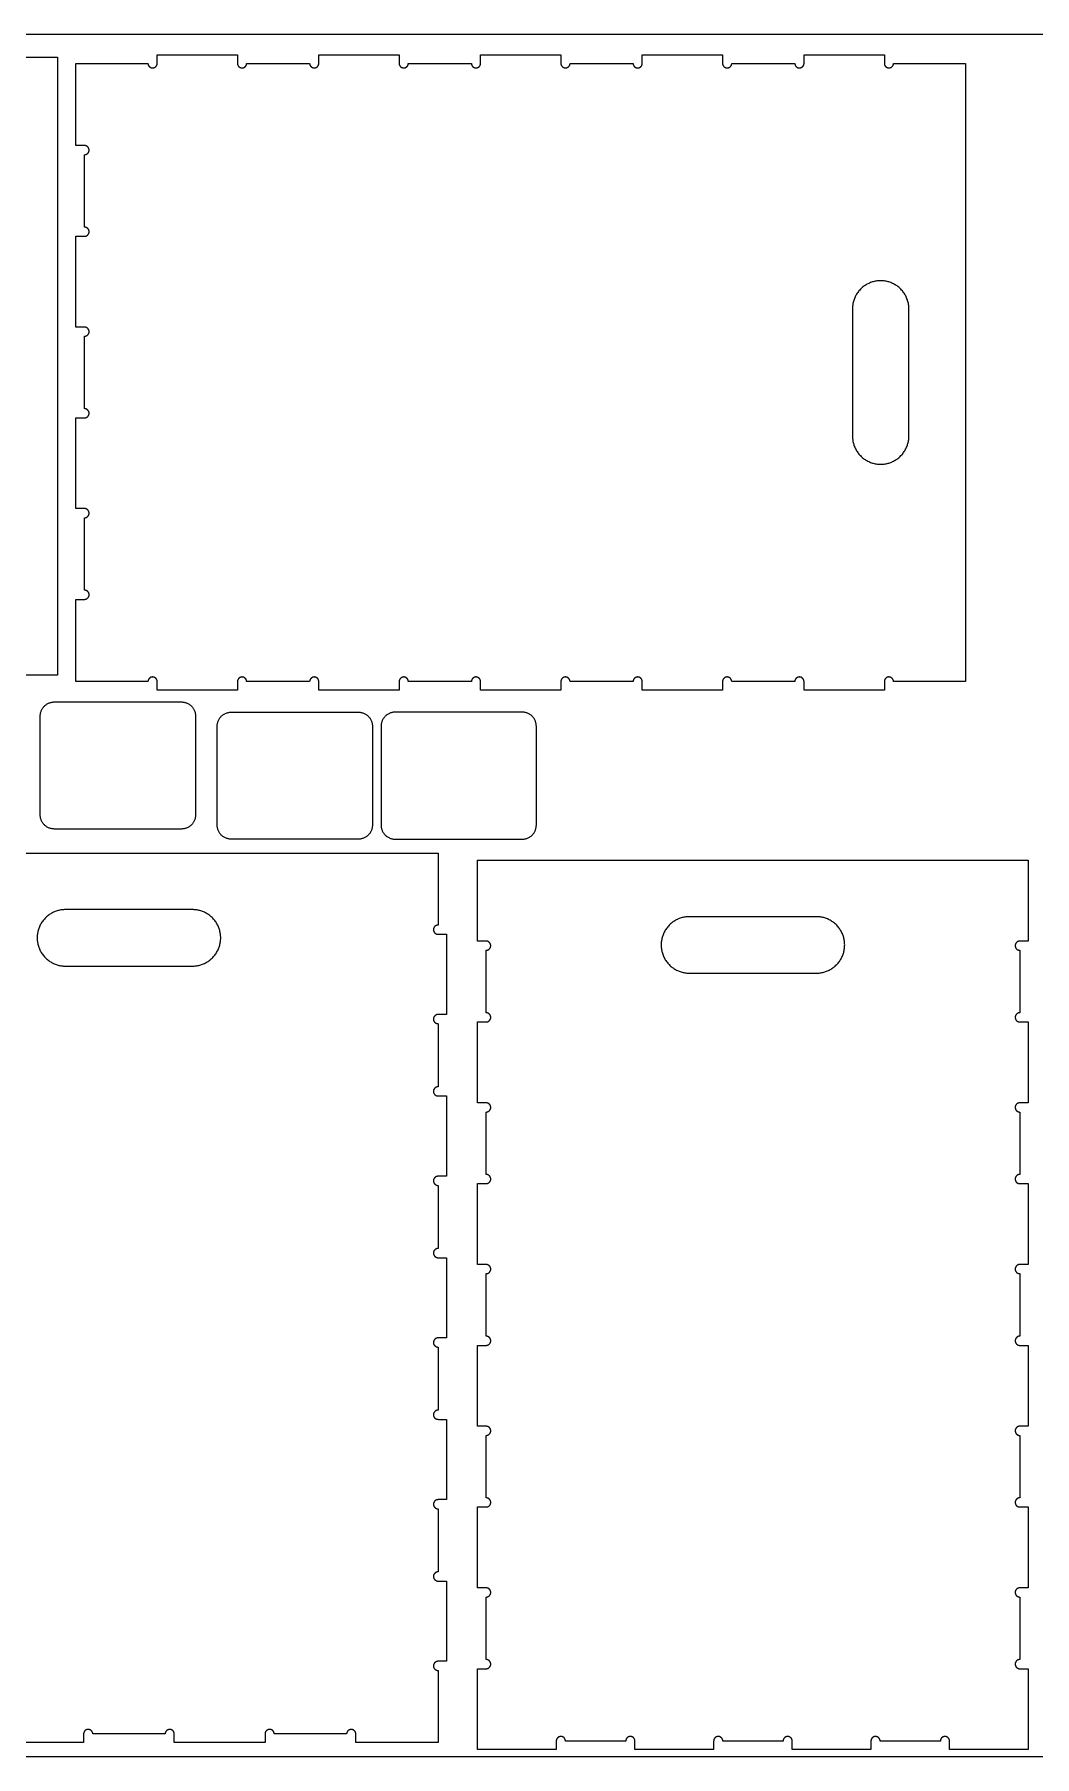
# Model space of a CAD drawing. Header units: millimetres. Extents: x -3003 to 2440, y -88 to 1748.
# Drawn here: x 628 to 1337, y 0 to 1220 of the extents above; entities that cross this region are included whole.
import ezdxf

# ---------------------------------------------------------------- set-up
doc = ezdxf.new("R2010")
doc.units = ezdxf.units.MM
doc.header["$MEASUREMENT"] = 0
doc.layers.add('CUT PATHS$01.6MM', color=7, linetype='Continuous', true_color=0x000000)

msp = doc.modelspace()

# ---------------------------------------------------------------- linework, layer by layer
at = {"layer": 'CUT PATHS$01.6MM', "color": 1, "true_color": 0xff0000}
for p, q in [((593.5, 1204), (644.5, 1204)), ((644.5, 1204), (644.5, 766)), ((657.5, 1141.3), (657.5, 1199.5)), ((657.5, 1199.5), (708.5, 1199.5)), ((715, 1205.5), (771.9, 1205.5)), ((778.4, 1199.5), (823, 1199.5)), ((829.5, 1205.5), (886.4, 1205.5)), ((892.9, 1199.5), (937.6, 1199.5)), ((944.1, 1205.5), (1001, 1205.5)), ((1007.5, 1199.5), (1052.1, 1199.5)), ((1058.6, 1205.5), (1115.5, 1205.5)), ((1122, 1199.5), (1166.7, 1199.5)), ((1173.2, 1205.5), (1230.1, 1205.5)), ((1236.6, 1199.5), (1287.5, 1199.5)), ((1287.5, 1199.5), (1287.5, 761.5)), ((663.5, 1083.5), (663.5, 1134.8)), ((657.5, 1012.7), (657.5, 1077)), ((663.5, 954.9), (663.5, 1006.2)), ((657.5, 884.1), (657.5, 948.4)), ((663.5, 826.3), (663.5, 877.6)), ((657.5, 761.5), (657.5, 819.8)), ((644.5, 766), (593.5, 766)), ((708.5, 761.5), (657.5, 761.5)), ((823, 761.5), (778.4, 761.5)), ((937.6, 761.5), (892.9, 761.5)), ((1052.1, 761.5), (1007.5, 761.5)), ((1166.7, 761.5), (1122, 761.5)), ((1287.5, 761.5), (1236.6, 761.5)), ((642.2, 747.1), (732.2, 747.1)), ((771.9, 755.5), (715, 755.5)), ((886.4, 755.5), (829.5, 755.5)), ((1001, 755.5), (944.1, 755.5)), ((1115.5, 755.5), (1058.6, 755.5)), ((1230.1, 755.5), (1173.2, 755.5)), ((632.2, 667.1), (632.2, 737.1)), ((742.2, 737.1), (742.2, 667.1)), ((767.5, 739.9), (857.5, 739.9)), ((973.6, 739.9), (883.6, 739.9)), ((757.5, 659.9), (757.5, 729.9)), ((867.5, 729.9), (867.5, 659.9)), ((873.6, 729.9), (873.6, 659.9)), ((983.6, 659.9), (983.6, 729.9)), ((732.2, 657.1), (642.2, 657.1)), ((857.5, 649.9), (767.5, 649.9)), ((883.6, 649.9), (973.6, 649.9)), ((476, 640), (914, 640)), ((914, 640), (914, 589)), ((942, 577.7), (942, 635)), ((942, 635), (1332, 635)), ((1332, 635), (1332, 577.7)), ((920, 582.5), (920, 525.7)), ((948, 526.9), (948, 571.2)), ((914, 519.2), (914, 474.5)), ((942, 463.1), (942, 520.4)), ((1332, 520.4), (1332, 463.1)), ((920, 468), (920, 411.1)), ((948, 412.4), (948, 456.6)), ((1326, 456.6), (1326, 412.4)), ((914, 404.6), (914, 359.9)), ((942, 348.6), (942, 405.9)), ((1332, 405.9), (1332, 348.6)), ((920, 353.4), (920, 296.6)), ((948, 297.8), (948, 342.1)), ((1326, 342.1), (1326, 297.8)), ((914, 290.1), (914, 245.4)), ((942, 234), (942, 291.3)), ((1332, 291.3), (1332, 234)), ((920, 238.9), (920, 182)), ((948, 183.3), (948, 227.5)), ((1326, 227.5), (1326, 183.3)), ((914, 175.5), (914, 130.8)), ((942, 119.5), (942, 176.8)), ((1332, 176.8), (1332, 119.5)), ((920, 124.3), (920, 67.5)), ((948, 68.7), (948, 113)), ((1326, 113), (1326, 68.7)), ((942, 5), (942, 62.2)), ((1332, 62.2), (1332, 5)), ((914, 61), (914, 10)), ((720.6, 16), (669.4, 16)), ((849.2, 16), (797.9, 16)), ((662.9, 10), (598.6, 10)), ((791.4, 10), (727.1, 10)), ((914, 10), (855.7, 10))]:
    msp.add_line(p, q, dxfattribs=at)
at = {"layer": 'CUT PATHS$01.6MM'}
msp.add_lwpolyline([(0, 0), (2440, 0), (2440, 1220), (0, 1220)], close=True, dxfattribs=at)
at = {"layer": 'CUT PATHS$01.6MM', "color": 1, "true_color": 0xff0000}
for points, weights, knots in [([(708.5, 1199.5), (708.5, 1196.3), (711.8, 1196.3), (715, 1196.3), (715, 1199.5), (715, 1202.5), (715, 1205.5)], [1, 0.707106781187, 1, 0.707106781187, 1, 1, 1], [191.927642, 191.927642, 191.927642, 197.032731, 197.032731, 202.137819, 202.137819, 203.137819, 203.137819, 203.137819]), ([(771.9, 1205.5), (771.9, 1202.5), (771.9, 1199.5), (771.9, 1196.3), (775.1, 1196.3), (778.4, 1196.3), (778.4, 1199.5)], [1, 1, 1, 0.707106781187, 1, 0.707106781187, 1], [204.137819, 204.137819, 204.137819, 205.137819, 205.137819, 210.242907, 210.242907, 215.347995, 215.347995, 215.347995]), ([(823, 1199.5), (823, 1196.3), (826.3, 1196.3), (829.5, 1196.3), (829.5, 1199.5), (829.5, 1202.5), (829.5, 1205.5)], [1, 0.707106781187, 1, 0.707106781187, 1, 1, 1], [216.121011, 216.121011, 216.121011, 221.226099, 221.226099, 226.331187, 226.331187, 227.331187, 227.331187, 227.331187]), ([(886.4, 1205.5), (886.4, 1202.5), (886.4, 1199.5), (886.4, 1196.3), (889.7, 1196.3), (892.9, 1196.3), (892.9, 1199.5)], [1, 1, 1, 0.707106781187, 1, 0.707106781187, 1], [228.331187, 228.331187, 228.331187, 229.331187, 229.331187, 234.436275, 234.436275, 239.541363, 239.541363, 239.541363]), ([(937.6, 1199.5), (937.6, 1196.3), (940.8, 1196.3), (944.1, 1196.3), (944.1, 1199.5), (944.1, 1202.5), (944.1, 1205.5)], [1, 0.707106781187, 1, 0.707106781187, 1, 1, 1], [240.314379, 240.314379, 240.314379, 245.419467, 245.419467, 250.524555, 250.524555, 251.524555, 251.524555, 251.524555]), ([(1001, 1205.5), (1001, 1202.5), (1001, 1199.5), (1001, 1196.3), (1004.2, 1196.3), (1007.5, 1196.3), (1007.5, 1199.5)], [1, 1, 1, 0.707106781187, 1, 0.707106781187, 1], [252.524555, 252.524555, 252.524555, 253.524555, 253.524555, 258.629643, 258.629643, 263.734731, 263.734731, 263.734731]), ([(1052.1, 1199.5), (1052.1, 1198.2), (1053.1, 1197.2), (1054, 1196.3), (1055.4, 1196.3), (1056.7, 1196.3), (1057.7, 1197.2), (1058.6, 1198.2), (1058.6, 1199.5), (1058.6, 1202.5), (1058.6, 1205.5)], [1, 0.923879516104, 1, 0.923879516104, 1, 0.923879516104, 1, 0.923879516104, 1, 1, 1], [264.507747, 264.507747, 264.507747, 267.060291, 267.060291, 269.612835, 269.612835, 272.16538, 272.16538, 274.717924, 274.717924, 275.717924, 275.717924, 275.717924]), ([(1115.5, 1205.5), (1115.5, 1202.5), (1115.5, 1199.5), (1115.5, 1196.3), (1118.8, 1196.3), (1122, 1196.3), (1122, 1199.5)], [1, 1, 1, 0.707106781186, 1, 0.707106781186, 1], [276.717924, 276.717924, 276.717924, 277.717924, 277.717924, 282.823012, 282.823012, 287.9281, 287.9281, 287.9281]), ([(1166.7, 1199.5), (1166.7, 1196.3), (1169.9, 1196.3), (1173.2, 1196.3), (1173.2, 1199.5), (1173.2, 1202.5), (1173.2, 1205.5)], [1, 0.707106781187, 1, 0.707106781187, 1, 1, 1], [288.701116, 288.701116, 288.701116, 293.806204, 293.806204, 298.911292, 298.911292, 299.911292, 299.911292, 299.911292]), ([(1230.1, 1205.5), (1230.1, 1202.5), (1230.1, 1199.5), (1230.1, 1196.3), (1233.3, 1196.3), (1236.6, 1196.3), (1236.6, 1199.5)], [1, 1, 1, 0.707106781186, 1, 0.707106781186, 1], [300.911292, 300.911292, 300.911292, 301.911292, 301.911292, 307.01638, 307.01638, 312.121468, 312.121468, 312.121468]), ([(663.5, 1134.8), (666.8, 1134.8), (666.8, 1138), (666.8, 1141.3), (663.5, 1141.3), (660.5, 1141.3), (657.5, 1141.3)], [1, 0.707106781187, 1, 0.707106781187, 1, 1, 1], [178.830958, 178.830958, 178.830958, 183.936046, 183.936046, 189.041135, 189.041135, 190.041135, 190.041135, 190.041135]), ([(657.5, 1077), (660.5, 1077), (663.5, 1077), (666.8, 1077), (666.8, 1080.2), (666.8, 1083.5), (663.5, 1083.5)], [1, 1, 1, 0.707106781187, 1, 0.707106781187, 1], [166.823005, 166.823005, 166.823005, 167.823005, 167.823005, 172.928093, 172.928093, 178.033181, 178.033181, 178.033181]), ([(663.5, 1006.2), (666.8, 1006.2), (666.8, 1009.4), (666.8, 1012.7), (663.5, 1012.7), (660.5, 1012.7), (657.5, 1012.7)], [1, 0.707106781186, 1, 0.707106781186, 1, 1, 1], [154.612828, 154.612828, 154.612828, 159.717916, 159.717916, 164.823005, 164.823005, 165.823005, 165.823005, 165.823005]), ([(657.5, 948.4), (660.5, 948.4), (663.5, 948.4), (664.9, 948.4), (665.8, 949.3), (666.8, 950.3), (666.8, 951.6), (666.8, 953), (665.8, 953.9), (664.9, 954.9), (663.5, 954.9)], [1, 1, 1, 0.923879513788, 1, 0.923879513788, 1, 0.923879513788, 1, 0.923879513788, 1], [142.604873, 142.604873, 142.604873, 143.604873, 143.604873, 146.157418, 146.157418, 148.709962, 148.709962, 151.262506, 151.262506, 153.815051, 153.815051, 153.815051]), ([(663.5, 877.6), (664.9, 877.6), (665.8, 878.6), (666.8, 879.5), (666.8, 880.9), (666.8, 882.2), (665.8, 883.2), (664.9, 884.1), (663.5, 884.1), (660.5, 884.1), (657.5, 884.1)], [1, 0.923879514568, 1, 0.923879514568, 1, 0.923879514568, 1, 0.923879514568, 1, 1, 1], [130.394696, 130.394696, 130.394696, 132.94724, 132.94724, 135.499785, 135.499785, 138.052329, 138.052329, 140.604873, 140.604873, 141.604873, 141.604873, 141.604873]), ([(663.5, 819.8), (666.8, 819.8), (666.8, 823.1), (666.8, 826.3), (663.5, 826.3)], [1, 0.707106781187, 1, 0.707106781187, 1], [119.386742, 119.386742, 119.386742, 124.49183, 124.49183, 129.596918, 129.596918, 129.596918]), ([(715, 755.5), (715, 758.5), (715, 761.5), (715, 762.9), (714.1, 763.8), (713.1, 764.8), (711.8, 764.8), (710.4, 764.8), (709.5, 763.8), (708.5, 762.9), (708.5, 761.5)], [1, 1, 1, 0.923879512724, 1, 0.923879512724, 1, 0.923879512724, 1, 0.923879512724, 1], [423.878143, 423.878143, 423.878143, 424.878143, 424.878143, 427.430688, 427.430688, 429.983232, 429.983232, 432.535776, 432.535776, 435.088321, 435.088321, 435.088321]), ([(778.4, 761.5), (778.4, 762.9), (777.4, 763.8), (776.5, 764.8), (775.1, 764.8), (773.8, 764.8), (772.8, 763.8), (771.9, 762.9), (771.9, 761.5), (771.9, 758.5), (771.9, 755.5)], [1, 0.923879510445, 1, 0.923879510445, 1, 0.923879510445, 1, 0.923879510445, 1, 1, 1], [411.667966, 411.667966, 411.667966, 414.22051, 414.22051, 416.773055, 416.773055, 419.325599, 419.325599, 421.878143, 421.878143, 422.878143, 422.878143, 422.878143]), ([(829.5, 755.5), (829.5, 758.5), (829.5, 761.5), (829.5, 762.9), (828.6, 763.8), (827.6, 764.8), (826.3, 764.8), (825, 764.8), (824, 763.8), (823, 762.9), (823, 761.5)], [1, 1, 1, 0.923879519641, 1, 0.923879519641, 1, 0.923879519641, 1, 0.923879519641, 1], [399.684773, 399.684773, 399.684773, 400.684773, 400.684773, 403.237317, 403.237317, 405.789861, 405.789861, 408.342406, 408.342406, 410.89495, 410.89495, 410.89495]), ([(892.9, 761.5), (892.9, 762.9), (892, 763.8), (891, 764.8), (889.7, 764.8), (888.3, 764.8), (887.4, 763.8), (886.4, 762.9), (886.4, 761.5), (886.4, 758.5), (886.4, 755.5)], [1, 0.923879503114, 1, 0.923879503114, 1, 0.923879503114, 1, 0.923879503114, 1, 1, 1], [387.474595, 387.474595, 387.474595, 390.027139, 390.027139, 392.579684, 392.579684, 395.132228, 395.132228, 397.684773, 397.684773, 398.684773, 398.684773, 398.684773]), ([(944.1, 755.5), (944.1, 758.5), (944.1, 761.5), (944.1, 762.9), (943.1, 763.8), (942.2, 764.8), (940.8, 764.8), (939.5, 764.8), (938.5, 763.8), (937.6, 762.9), (937.6, 761.5)], [1, 1, 1, 0.923879519318, 1, 0.923879519318, 1, 0.923879519318, 1, 0.923879519318, 1], [375.491402, 375.491402, 375.491402, 376.491402, 376.491402, 379.043946, 379.043946, 381.59649, 381.59649, 384.149035, 384.149035, 386.701579, 386.701579, 386.701579]), ([(1007.5, 761.5), (1007.5, 762.9), (1006.5, 763.8), (1005.6, 764.8), (1004.2, 764.8), (1002.9, 764.8), (1001.9, 763.8), (1001, 762.9), (1001, 761.5), (1001, 758.5), (1001, 755.5)], [1, 0.923879524954, 1, 0.923879524954, 1, 0.923879524954, 1, 0.923879524954, 1, 1, 1], [363.281225, 363.281225, 363.281225, 365.833769, 365.833769, 368.386314, 368.386314, 370.938858, 370.938858, 373.491402, 373.491402, 374.491402, 374.491402, 374.491402]), ([(1058.6, 755.5), (1058.6, 758.5), (1058.6, 761.5), (1058.6, 764.8), (1055.4, 764.8), (1052.1, 764.8), (1052.1, 761.5)], [1, 1, 1, 0.707106781187, 1, 0.707106781187, 1], [351.298033, 351.298033, 351.298033, 352.298033, 352.298033, 357.403121, 357.403121, 362.508209, 362.508209, 362.508209]), ([(1122, 761.5), (1122, 762.9), (1121.1, 763.8), (1120.1, 764.8), (1118.8, 764.8), (1117.4, 764.8), (1116.5, 763.8), (1115.5, 762.9), (1115.5, 761.5), (1115.5, 758.5), (1115.5, 755.5)], [1, 0.923879506533, 1, 0.923879506533, 1, 0.923879506533, 1, 0.923879506533, 1, 1, 1], [339.087855, 339.087855, 339.087855, 341.6404, 341.6404, 344.192944, 344.192944, 346.745489, 346.745489, 349.298033, 349.298033, 350.298033, 350.298033, 350.298033]), ([(1173.2, 755.5), (1173.2, 758.5), (1173.2, 761.5), (1173.2, 762.9), (1172.2, 763.8), (1171.3, 764.8), (1169.9, 764.8), (1168.6, 764.8), (1167.6, 763.8), (1166.7, 762.9), (1166.7, 761.5)], [1, 1, 1, 0.923879519099, 1, 0.923879519099, 1, 0.923879519099, 1, 0.923879519099, 1], [327.104662, 327.104662, 327.104662, 328.104662, 328.104662, 330.657207, 330.657207, 333.209751, 333.209751, 335.762295, 335.762295, 338.314839, 338.314839, 338.314839]), ([(1236.6, 761.5), (1236.6, 762.9), (1235.6, 763.8), (1234.7, 764.8), (1233.3, 764.8), (1232, 764.8), (1231, 763.8), (1230.1, 762.9), (1230.1, 761.5), (1230.1, 758.5), (1230.1, 755.5)], [1, 0.923879501839, 1, 0.923879501839, 1, 0.923879501839, 1, 0.923879501839, 1, 1, 1], [314.894484, 314.894484, 314.894484, 317.447029, 317.447029, 319.999573, 319.999573, 322.552118, 322.552118, 325.104662, 325.104662, 326.104662, 326.104662, 326.104662]), ([(914, 589), (912.7, 589), (911.7, 588.1), (910.7, 587.1), (910.7, 585.8), (910.7, 584.4), (911.7, 583.5), (912.7, 582.5), (914, 582.5), (917, 582.5), (920, 582.5)], [1, 0.923879507612, 1, 0.923879507612, 1, 0.923879507612, 1, 0.923879507612, 1, 1, 1], [448.765107, 448.765107, 448.765107, 451.317652, 451.317652, 453.870196, 453.870196, 456.422741, 456.422741, 458.975285, 458.975285, 459.975285, 459.975285, 459.975285]), ([(948, 571.2), (951.3, 571.2), (951.3, 574.4), (951.3, 577.7), (948, 577.7), (945, 577.7), (942, 577.7)], [1, 0.707106781187, 1, 0.707106781187, 1, 1, 1], [390.592128, 390.592128, 390.592128, 395.697216, 395.697216, 400.802304, 400.802304, 401.802304, 401.802304, 401.802304]), ([(1332, 577.7), (1329, 577.7), (1326, 577.7), (1322.8, 577.7), (1322.8, 574.4), (1322.8, 571.2), (1326, 571.2)], [1, 1, 1, 0.707106781187, 1, 0.707106781187, 1], [404.802304, 404.802304, 404.802304, 405.802304, 405.802304, 410.907392, 410.907392, 416.01248, 416.01248, 416.01248]), ([(920, 525.7), (917, 525.7), (914, 525.7), (910.7, 525.7), (910.7, 522.4), (910.7, 519.2), (914, 519.2)], [1, 1, 1, 0.707106781187, 1, 0.707106781187, 1], [460.975285, 460.975285, 460.975285, 461.975285, 461.975285, 467.080373, 467.080373, 472.185461, 472.185461, 472.185461]), ([(942, 520.4), (945, 520.4), (948, 520.4), (951.3, 520.4), (951.3, 523.7), (951.3, 526.9), (948, 526.9)], [1, 1, 1, 0.707106781187, 1, 0.707106781187, 1], [378.608936, 378.608936, 378.608936, 379.608936, 379.608936, 384.714024, 384.714024, 389.819112, 389.819112, 389.819112]), ([(1326, 526.9), (1322.8, 526.9), (1322.8, 523.7), (1322.8, 520.4), (1326, 520.4), (1329, 520.4), (1332, 520.4)], [1, 0.707106781187, 1, 0.707106781187, 1, 1, 1], [98.273244, 98.273244, 98.273244, 103.378332, 103.378332, 108.48342, 108.48342, 109.48342, 109.48342, 109.48342]), ([(914, 474.5), (910.7, 474.5), (910.7, 471.2), (910.7, 468), (914, 468), (917, 468), (920, 468)], [1, 0.707106781187, 1, 0.707106781187, 1, 1, 1], [472.958477, 472.958477, 472.958477, 478.063565, 478.063565, 483.168653, 483.168653, 484.168653, 484.168653, 484.168653]), ([(948, 456.6), (951.3, 456.6), (951.3, 459.9), (951.3, 463.1), (948, 463.1), (945, 463.1), (942, 463.1)], [1, 0.707106781187, 1, 0.707106781187, 1, 1, 1], [366.39876, 366.39876, 366.39876, 371.503848, 371.503848, 376.608936, 376.608936, 377.608936, 377.608936, 377.608936]), ([(1332, 463.1), (1329, 463.1), (1326, 463.1), (1322.8, 463.1), (1322.8, 459.9), (1322.8, 456.6), (1326, 456.6)], [1, 1, 1, 0.707106781187, 1, 0.707106781187, 1], [110.48342, 110.48342, 110.48342, 111.48342, 111.48342, 116.588508, 116.588508, 121.693596, 121.693596, 121.693596]), ([(920, 411.1), (917, 411.1), (914, 411.1), (910.7, 411.1), (910.7, 407.9), (910.7, 404.6), (914, 404.6)], [1, 1, 1, 0.707106781187, 1, 0.707106781187, 1], [485.168653, 485.168653, 485.168653, 486.168653, 486.168653, 491.273741, 491.273741, 496.37883, 496.37883, 496.37883]), ([(942, 405.9), (945, 405.9), (948, 405.9), (951.3, 405.9), (951.3, 409.1), (951.3, 412.4), (948, 412.4)], [1, 1, 1, 0.707106781187, 1, 0.707106781187, 1], [354.415568, 354.415568, 354.415568, 355.415568, 355.415568, 360.520656, 360.520656, 365.625744, 365.625744, 365.625744]), ([(1326, 412.4), (1324.7, 412.4), (1323.7, 411.4), (1322.8, 410.5), (1322.8, 409.1), (1322.8, 407.8), (1323.7, 406.8), (1324.7, 405.9), (1326, 405.9), (1329, 405.9), (1332, 405.9)], [1, 0.923879501542, 1, 0.923879501542, 1, 0.923879501542, 1, 0.923879501542, 1, 1, 1], [122.466612, 122.466612, 122.466612, 125.019157, 125.019157, 127.571701, 127.571701, 130.124246, 130.124246, 132.676791, 132.676791, 133.676791, 133.676791, 133.676791]), ([(914, 359.9), (912.7, 359.9), (911.7, 359), (910.7, 358), (910.7, 356.7), (910.7, 355.3), (911.7, 354.4), (912.7, 353.4), (914, 353.4), (917, 353.4), (920, 353.4)], [1, 0.923879524358, 1, 0.923879524358, 1, 0.923879524358, 1, 0.923879524358, 1, 1, 1], [497.151845, 497.151845, 497.151845, 499.70439, 499.70439, 502.256934, 502.256934, 504.809478, 504.809478, 507.362022, 507.362022, 508.362022, 508.362022, 508.362022]), ([(948, 342.1), (949.4, 342.1), (950.3, 343), (951.3, 344), (951.3, 345.3), (951.3, 346.7), (950.3, 347.6), (949.4, 348.6), (948, 348.6), (945, 348.6), (942, 348.6)], [1, 0.923879511594, 1, 0.923879511594, 1, 0.923879511594, 1, 0.923879511594, 1, 1, 1], [342.20539, 342.20539, 342.20539, 344.757935, 344.757935, 347.310479, 347.310479, 349.863023, 349.863023, 352.415568, 352.415568, 353.415568, 353.415568, 353.415568]), ([(1332, 348.6), (1329, 348.6), (1326, 348.6), (1322.8, 348.6), (1322.8, 345.3), (1322.8, 342.1), (1326, 342.1)], [1, 1, 1, 0.707106781187, 1, 0.707106781187, 1], [134.676791, 134.676791, 134.676791, 135.676791, 135.676791, 140.781879, 140.781879, 145.886967, 145.886967, 145.886967]), ([(920, 296.6), (917, 296.6), (914, 296.6), (910.7, 296.6), (910.7, 293.3), (910.7, 290.1), (914, 290.1)], [1, 1, 1, 0.707106781187, 1, 0.707106781187, 1], [509.362022, 509.362022, 509.362022, 510.362022, 510.362022, 515.46711, 515.46711, 520.572198, 520.572198, 520.572198]), ([(942, 291.3), (945, 291.3), (948, 291.3), (951.3, 291.3), (951.3, 294.6), (951.3, 297.8), (948, 297.8)], [1, 1, 1, 0.707106781187, 1, 0.707106781187, 1], [330.222198, 330.222198, 330.222198, 331.222198, 331.222198, 336.327286, 336.327286, 341.432374, 341.432374, 341.432374]), ([(1326, 297.8), (1322.8, 297.8), (1322.8, 294.6), (1322.8, 291.3), (1326, 291.3), (1329, 291.3), (1332, 291.3)], [1, 0.707106781187, 1, 0.707106781187, 1, 1, 1], [146.659983, 146.659983, 146.659983, 151.765071, 151.765071, 156.870159, 156.870159, 157.870159, 157.870159, 157.870159]), ([(914, 245.4), (910.7, 245.4), (910.7, 242.1), (910.7, 238.9), (914, 238.9), (917, 238.9), (920, 238.9)], [1, 0.707106781187, 1, 0.707106781187, 1, 1, 1], [521.345214, 521.345214, 521.345214, 526.450302, 526.450302, 531.55539, 531.55539, 532.55539, 532.55539, 532.55539]), ([(948, 227.5), (951.3, 227.5), (951.3, 230.8), (951.3, 234), (948, 234), (945, 234), (942, 234)], [1, 0.707106781187, 1, 0.707106781187, 1, 1, 1], [318.012022, 318.012022, 318.012022, 323.11711, 323.11711, 328.222198, 328.222198, 329.222198, 329.222198, 329.222198]), ([(1332, 234), (1329, 234), (1326, 234), (1322.8, 234), (1322.8, 230.8), (1322.8, 227.5), (1326, 227.5)], [1, 1, 1, 0.707106781187, 1, 0.707106781187, 1], [158.870159, 158.870159, 158.870159, 159.870159, 159.870159, 164.975247, 164.975247, 170.080335, 170.080335, 170.080335]), ([(942, 176.8), (945, 176.8), (948, 176.8), (951.3, 176.8), (951.3, 180), (951.3, 183.3), (948, 183.3)], [1, 1, 1, 0.707106781187, 1, 0.707106781187, 1], [306.02883, 306.02883, 306.02883, 307.02883, 307.02883, 312.133918, 312.133918, 317.239006, 317.239006, 317.239006]), ([(1326, 183.3), (1324.7, 183.3), (1323.7, 182.3), (1322.8, 181.4), (1322.8, 180), (1322.8, 178.7), (1323.7, 177.7), (1324.7, 176.8), (1326, 176.8), (1329, 176.8), (1332, 176.8)], [1, 0.923879501189, 1, 0.923879501189, 1, 0.923879501189, 1, 0.923879501189, 1, 1, 1], [170.853351, 170.853351, 170.853351, 173.405895, 173.405895, 175.95844, 175.95844, 178.510984, 178.510984, 181.063529, 181.063529, 182.063529, 182.063529, 182.063529]), ([(920, 182), (917, 182), (914, 182), (912.7, 182), (911.7, 181.1), (910.7, 180.1), (910.7, 178.8), (910.7, 177.4), (911.7, 176.5), (912.7, 175.5), (914, 175.5)], [1, 1, 1, 0.923879517922, 1, 0.923879517922, 1, 0.923879517922, 1, 0.923879517922, 1], [533.55539, 533.55539, 533.55539, 534.55539, 534.55539, 537.107934, 537.107934, 539.660479, 539.660479, 542.213023, 542.213023, 544.765567, 544.765567, 544.765567]), ([(914, 130.8), (912.7, 130.8), (911.7, 129.9), (910.7, 128.9), (910.7, 127.6), (910.7, 126.2), (911.7, 125.3), (912.7, 124.3), (914, 124.3), (917, 124.3), (920, 124.3)], [1, 0.923879501293, 1, 0.923879501293, 1, 0.923879501293, 1, 0.923879501293, 1, 1, 1], [545.538583, 545.538583, 545.538583, 548.091128, 548.091128, 550.643672, 550.643672, 553.196217, 553.196217, 555.748761, 555.748761, 556.748761, 556.748761, 556.748761]), ([(948, 113), (951.3, 113), (951.3, 116.3), (951.3, 119.5), (948, 119.5), (945, 119.5), (942, 119.5)], [1, 0.707106781187, 1, 0.707106781187, 1, 1, 1], [293.818654, 293.818654, 293.818654, 298.923742, 298.923742, 304.02883, 304.02883, 305.02883, 305.02883, 305.02883]), ([(1332, 119.5), (1329, 119.5), (1326, 119.5), (1322.8, 119.5), (1322.8, 116.3), (1322.8, 113), (1326, 113)], [1, 1, 1, 0.707106781187, 1, 0.707106781187, 1], [183.063529, 183.063529, 183.063529, 184.063529, 184.063529, 189.168617, 189.168617, 194.273705, 194.273705, 194.273705]), ([(920, 67.5), (917, 67.5), (914, 67.5), (912.7, 67.5), (911.7, 66.5), (910.7, 65.6), (910.7, 64.2), (910.7, 62.9), (911.7, 61.9), (912.7, 61), (914, 61)], [1, 1, 1, 0.923879510213, 1, 0.923879510213, 1, 0.923879510213, 1, 0.923879510213, 1], [557.748761, 557.748761, 557.748761, 558.748761, 558.748761, 561.301306, 561.301306, 563.85385, 563.85385, 566.406395, 566.406395, 568.958939, 568.958939, 568.958939]), ([(942, 62.2), (945, 62.2), (948, 62.2), (949.4, 62.2), (950.3, 63.2), (951.3, 64.1), (951.3, 65.5), (951.3, 66.8), (950.3, 67.8), (949.4, 68.7), (948, 68.7)], [1, 1, 1, 0.923879510346, 1, 0.923879510346, 1, 0.923879510346, 1, 0.923879510346, 1], [281.83546, 281.83546, 281.83546, 282.83546, 282.83546, 285.388005, 285.388005, 287.940549, 287.940549, 290.493094, 290.493094, 293.045638, 293.045638, 293.045638]), ([(1326, 68.7), (1324.7, 68.7), (1323.7, 67.8), (1322.8, 66.8), (1322.8, 65.5), (1322.8, 64.1), (1323.7, 63.2), (1324.7, 62.2), (1326, 62.2), (1329, 62.2), (1332, 62.2)], [1, 0.923879515227, 1, 0.923879515227, 1, 0.923879515227, 1, 0.923879515227, 1, 1, 1], [195.046721, 195.046721, 195.046721, 197.599265, 197.599265, 200.15181, 200.15181, 202.704354, 202.704354, 205.256898, 205.256898, 206.256898, 206.256898, 206.256898]), ([(669.4, 16), (669.4, 17.3), (668.4, 18.3), (667.5, 19.2), (666.1, 19.2), (664.8, 19.2), (663.8, 18.3), (662.9, 17.3), (662.9, 16), (662.9, 13), (662.9, 10)], [1, 0.923879516772, 1, 0.923879516772, 1, 0.923879516772, 1, 0.923879516772, 1, 1, 1], [288.483445, 288.483445, 288.483445, 291.035989, 291.035989, 293.588533, 293.588533, 296.141078, 296.141078, 298.693622, 298.693622, 299.693622, 299.693622, 299.693622]), ([(727.1, 10), (727.1, 13), (727.1, 16), (727.1, 19.2), (723.9, 19.2), (720.6, 19.2), (720.6, 16)], [1, 1, 1, 0.707106781187, 1, 0.707106781187, 1], [276.475491, 276.475491, 276.475491, 277.475491, 277.475491, 282.580579, 282.580579, 287.685667, 287.685667, 287.685667]), ([(797.9, 16), (797.9, 17.3), (797, 18.3), (796, 19.2), (794.7, 19.2), (793.3, 19.2), (792.4, 18.3), (791.4, 17.3), (791.4, 16), (791.4, 13), (791.4, 10)], [1, 0.923879514703, 1, 0.923879514703, 1, 0.923879514703, 1, 0.923879514703, 1, 1, 1], [264.265314, 264.265314, 264.265314, 266.817858, 266.817858, 269.370402, 269.370402, 271.922947, 271.922947, 274.475491, 274.475491, 275.475491, 275.475491, 275.475491]), ([(855.7, 16), (855.7, 19.2), (852.5, 19.2), (849.2, 19.2), (849.2, 16)], [1, 0.707106781187, 1, 0.707106781187, 1], [253.25736, 253.25736, 253.25736, 258.362448, 258.362448, 263.467536, 263.467536, 263.467536]), ([(1004.2, 11), (1004.2, 12.3), (1003.3, 13.3), (1002.3, 14.2), (1001, 14.2), (999.6, 14.2), (998.7, 13.3), (997.7, 12.3), (997.7, 11), (997.7, 8), (997.7, 5)], [1, 0.923879509111, 1, 0.923879509111, 1, 0.923879509111, 1, 0.923879509111, 1, 1, 1], [268.625283, 268.625283, 268.625283, 271.177827, 271.177827, 273.730372, 273.730372, 276.282916, 276.282916, 278.83546, 278.83546, 279.83546, 279.83546, 279.83546]), ([(1053.4, 5), (1053.4, 8), (1053.4, 11), (1053.4, 12.3), (1052.5, 13.3), (1051.5, 14.2), (1050.2, 14.2), (1048.8, 14.2), (1047.9, 13.3), (1046.9, 12.3), (1046.9, 11)], [1, 1, 1, 0.923879512653, 1, 0.923879512653, 1, 0.923879512653, 1, 0.923879512653, 1], [256.642605, 256.642605, 256.642605, 257.642605, 257.642605, 260.19515, 260.19515, 262.747694, 262.747694, 265.300238, 265.300238, 267.852783, 267.852783, 267.852783]), ([(1115.7, 11), (1115.7, 12.3), (1114.7, 13.3), (1113.8, 14.2), (1112.4, 14.2), (1111.1, 14.2), (1110.1, 13.3), (1109.2, 12.3), (1109.2, 11), (1109.2, 8), (1109.2, 5)], [1, 0.923879512363, 1, 0.923879512363, 1, 0.923879512363, 1, 0.923879512363, 1, 1, 1], [244.432428, 244.432428, 244.432428, 246.984972, 246.984972, 249.537516, 249.537516, 252.090061, 252.090061, 254.642605, 254.642605, 255.642605, 255.642605, 255.642605]), ([(1164.9, 5), (1164.9, 8), (1164.9, 11), (1164.9, 14.2), (1161.6, 14.2), (1158.4, 14.2), (1158.4, 11)], [1, 1, 1, 0.707106781187, 1, 0.707106781187, 1], [232.449752, 232.449752, 232.449752, 233.449752, 233.449752, 238.55484, 238.55484, 243.659928, 243.659928, 243.659928]), ([(1227.1, 11), (1227.1, 14.2), (1223.8, 14.2), (1220.6, 14.2), (1220.6, 11), (1220.6, 8), (1220.6, 5)], [1, 0.707106781187, 1, 0.707106781187, 1, 1, 1], [220.239575, 220.239575, 220.239575, 225.344664, 225.344664, 230.449752, 230.449752, 231.449752, 231.449752, 231.449752]), ([(1276.3, 5), (1276.3, 8), (1276.3, 11), (1276.3, 12.3), (1275.3, 13.3), (1274.4, 14.2), (1273, 14.2), (1271.7, 14.2), (1270.7, 13.3), (1269.8, 12.3), (1269.8, 11)], [1, 1, 1, 0.923879515595, 1, 0.923879515595, 1, 0.923879515595, 1, 0.923879515595, 1], [208.256898, 208.256898, 208.256898, 209.256898, 209.256898, 211.809443, 211.809443, 214.361987, 214.361987, 216.914531, 216.914531, 219.467075, 219.467075, 219.467075])]:
    msp.add_rational_spline(points, weights, degree=2, knots=knots, dxfattribs=at)
at = {"layer": 'CUT PATHS$01.6MM', "color": 5, "true_color": 0x0000ff}
for points, weights, knots in [([(1207.5, 935.5), (1207.5, 965.5), (1207.5, 995.5), (1207.5, 1025.5), (1207.5, 1037.3), (1215.8, 1045.5), (1227.5, 1045.5), (1239.2, 1045.5), (1247.5, 1037.3), (1247.5, 1025.5), (1247.5, 995.5), (1247.5, 965.5), (1247.5, 935.5), (1247.5, 923.8), (1239.2, 915.5), (1227.5, 915.5), (1215.8, 915.5), (1207.5, 923.8), (1207.5, 935.5)], [1, 1, 1, 1, 0.804737854124, 0.804737854124, 1, 0.804737854124, 0.804737854124, 1, 1, 1, 1, 0.804737854124, 0.804737854124, 1, 0.804737854124, 0.804737854124, 1], [0, 0, 0, 0, 90, 90, 90, 121.409211, 121.409211, 121.409211, 152.818422, 152.818422, 152.818422, 242.818422, 242.818422, 242.818422, 274.227634, 274.227634, 274.227634, 305.636845, 305.636845, 305.636845, 305.636845]), ([(650, 560), (638.3, 560), (630, 568.3), (630, 580), (630, 591.7), (638.3, 600), (650, 600), (680, 600), (710, 600), (740, 600), (751.7, 600), (760, 591.7), (760, 580), (760, 568.3), (751.7, 560), (740, 560), (710, 560), (680, 560), (650, 560)], [1, 0.804737854124, 0.804737854124, 1, 0.804737854124, 0.804737854124, 1, 1, 1, 1, 0.804737854124, 0.804737854124, 1, 0.804737854124, 0.804737854124, 1, 1, 1, 1], [-31.409211, -31.409211, -31.409211, -31.409211, 0, 0, 0, 31.409211, 31.409211, 31.409211, 121.409211, 121.409211, 121.409211, 152.818422, 152.818422, 152.818422, 184.227634, 184.227634, 184.227634, 274.227634, 274.227634, 274.227634, 274.227634]), ([(1182, 555), (1152, 555), (1122, 555), (1092, 555), (1080.3, 555), (1072, 563.2), (1072, 575), (1072, 586.7), (1080.3, 595), (1092, 595), (1122, 595), (1152, 595), (1182, 595), (1193.7, 595), (1202, 586.7), (1202, 575), (1202, 563.2), (1193.7, 555), (1182, 555)], [1, 1, 1, 1, 0.804737854124, 0.804737854124, 1, 0.804737854124, 0.804737854124, 1, 1, 1, 1, 0.804737854124, 0.804737854124, 1, 0.804737854124, 0.804737854124, 1], [0, 0, 0, 0, 90, 90, 90, 121.409211, 121.409211, 121.409211, 152.818422, 152.818422, 152.818422, 242.818422, 242.818422, 242.818422, 274.227634, 274.227634, 274.227634, 305.636845, 305.636845, 305.636845, 305.636845])]:
    msp.add_rational_spline(points, weights, degree=3, knots=knots, dxfattribs=at)
at = {"layer": 'CUT PATHS$01.6MM', "color": 1, "true_color": 0xff0000}
for points in [[(657.5, 819.8), (660.5, 819.8), (663.5, 819.8)], [(1326, 571.2), (1326, 549), (1326, 526.9)], [(855.7, 10), (855.7, 13), (855.7, 16)], [(997.7, 5), (969.2, 5), (942, 5)], [(1046.9, 11), (1024.9, 11), (1004.2, 11)], [(1109.2, 5), (1080.6, 5), (1053.4, 5)], [(1158.4, 11), (1136.3, 11), (1115.7, 11)], [(1220.6, 5), (1192, 5), (1164.9, 5)], [(1269.8, 11), (1247.7, 11), (1227.1, 11)], [(1332, 5), (1303.4, 5), (1276.3, 5)]]:
    msp.add_open_spline(points, degree=2, dxfattribs=at)
for points in [[(632.2, 737.1), (632.2, 747.1), (642.2, 747.1)], [(732.2, 747.1), (742.2, 747.1), (742.2, 737.1)], [(757.5, 729.9), (757.5, 739.9), (767.5, 739.9)], [(857.5, 739.9), (867.5, 739.9), (867.5, 729.9)], [(883.6, 739.9), (873.6, 739.9), (873.6, 729.9)], [(983.6, 729.9), (983.6, 739.9), (973.6, 739.9)], [(642.2, 657.1), (632.2, 657.1), (632.2, 667.1)], [(742.2, 667.1), (742.2, 657.1), (732.2, 657.1)], [(767.5, 649.9), (757.5, 649.9), (757.5, 659.9)], [(867.5, 659.9), (867.5, 649.9), (857.5, 649.9)], [(873.6, 659.9), (873.6, 649.9), (883.6, 649.9)], [(973.6, 649.9), (983.6, 649.9), (983.6, 659.9)]]:
    msp.add_rational_spline(points, [1, 0.707106781187, 1], degree=2, dxfattribs=at)

doc.saveas('drawing.dxf')
